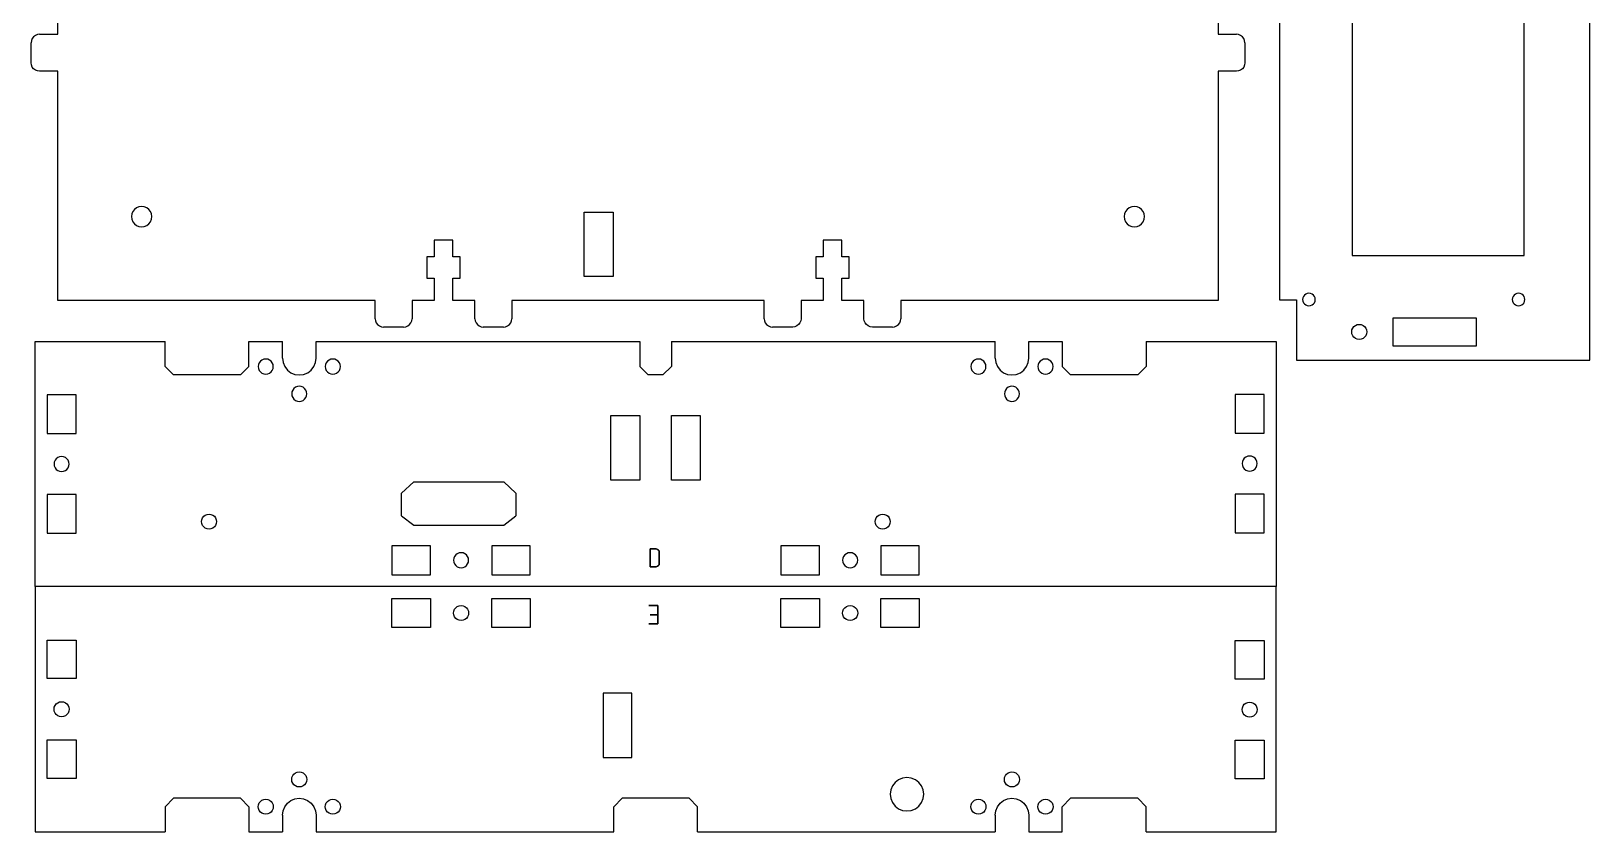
# Model space of a CAD drawing. Extents: x -328 to 346, y -469 to -6.
# Drawn here: x -328.1 to 43.7, y -469.4 to -278.4 of the extents above; entities that cross this region are included whole.
import ezdxf

# ---------------------------------------------------------------- set-up
doc = ezdxf.new("R2010")
doc.units = 0
doc.layers.get('0').update_dxf_attribs({"linetype": 'CONTINUOUS'})

msp = doc.modelspace()

# ---------------------------------------------------------------- linework, layer by layer
at = {"color": 5}
for points in [[(-30.296183, -182.889284), (-30.296183, -342.445734)], [(-26.243348, -356.889274), (43.703833, -356.889274), (43.703833, -182.889284)], [(-30.299304, -342.446947), (-26.246497, -342.446947)], [(-26.246737, -342.443843), (-26.246737, -356.887807)], [(-327.13851, -352.382383), (-296.138544, -352.382383)], [(-327.13851, -410.882365), (-327.13851, -352.382383)], [(-296.138544, -358.382371), (-296.138544, -352.382383)], [(-276.138555, -352.382383), (-268.138535, -352.382383)], [(-276.138555, -358.382371), (-276.138555, -352.382383)], [(-268.138535, -356.382375), (-268.138535, -352.382383)], [(-260.138551, -352.382383), (-182.888571, -352.382383)], [(-260.138551, -356.382375), (-260.138551, -352.382383)], [(-182.888628, -352.382383), (-182.888628, -358.382371)], [(-175.388628, -352.382383), (-175.388628, -358.382371)], [(-175.388628, -352.382383), (-98.138632, -352.382383)], [(-98.138575, -356.382375), (-98.138575, -352.382383)], [(-90.138591, -356.382375), (-90.138591, -352.382383)], [(-90.138591, -352.382383), (-82.138576, -352.382383)], [(-82.138576, -352.382383), (-82.138576, -358.382371)], [(-62.138588, -352.382383), (-62.138588, -358.382371)], [(-62.138588, -352.382383), (-31.138594, -352.382383)], [(-31.138594, -352.382383), (-31.138594, -410.882365)], [(-268.138535, -356.382375), (-268.00225, -357.417651)], [(-260.274836, -357.417651), (-260.138551, -356.382375)], [(-98.138575, -356.382375), (-98.00229, -357.417651)], [(-90.274877, -357.417651), (-90.138591, -356.382375)], [(-296.138544, -358.382371), (-294.138548, -360.382367)], [(-278.138551, -360.382367), (-294.138548, -360.382367)], [(-276.138555, -358.382371), (-278.138551, -360.382367)], [(-268.00225, -357.417651), (-267.602651, -358.382371)], [(-267.602651, -358.382371), (-266.966974, -359.210806)], [(-266.966974, -359.210806), (-266.138539, -359.846484)], [(-266.138539, -359.846484), (-265.173818, -360.246082)], [(-265.173818, -360.246082), (-264.138543, -360.382367)], [(-264.138543, -360.382367), (-263.103267, -360.246082)], [(-263.103267, -360.246082), (-262.138547, -359.846484)], [(-262.138547, -359.846484), (-261.310112, -359.210806)], [(-261.310112, -359.210806), (-260.674434, -358.382371)], [(-260.674434, -358.382371), (-260.274836, -357.417651)], [(-182.888628, -358.382371), (-180.888632, -360.382367)], [(-175.388628, -358.382371), (-177.388624, -360.382367), (-180.888632, -360.382367)], [(-98.00229, -357.417651), (-97.602692, -358.382371)], [(-97.602692, -358.382371), (-96.967015, -359.210806)], [(-96.967015, -359.210806), (-96.138579, -359.846484)], [(-96.138579, -359.846484), (-95.173859, -360.246082)], [(-95.173859, -360.246082), (-94.138583, -360.382367)], [(-94.138583, -360.382367), (-93.103308, -360.246082)], [(-93.103308, -360.246082), (-92.138587, -359.846484)], [(-92.138587, -359.846484), (-91.310152, -359.210806)], [(-91.310152, -359.210806), (-90.674475, -358.382371)], [(-90.674475, -358.382371), (-90.274877, -357.417651)], [(-82.138576, -358.382371), (-80.13858, -360.382367)], [(-64.138584, -360.382367), (-80.13858, -360.382367)], [(-62.138588, -358.382371), (-64.138584, -360.382367)], [(-327.140401, -410.88245), (-327.140401, -469.382431)], [(-31.140417, -469.382431), (-31.140417, -410.88245)], [(-296.140406, -463.382415), (-294.14041, -461.382419)], [(-296.140406, -463.382415), (-296.140406, -469.382431)], [(-278.140414, -461.382419), (-294.14041, -461.382419)], [(-276.140418, -463.382415), (-278.140414, -461.382419)], [(-276.140418, -463.382415), (-276.140418, -469.382431)], [(-268.140347, -465.382411), (-268.004061, -464.347135)], [(-268.004061, -464.347135), (-267.604463, -463.382415)], [(-267.604463, -463.382415), (-266.968786, -462.55398)], [(-266.968786, -462.55398), (-266.140351, -461.918331), (-265.17563, -461.518704)], [(-265.17563, -461.518704), (-264.140355, -461.382419)], [(-264.140355, -461.382419), (-263.105079, -461.518704)], [(-263.105079, -461.518704), (-262.140359, -461.918331)], [(-262.140359, -461.918331), (-261.311923, -462.55398)], [(-261.311923, -462.55398), (-260.676246, -463.382415)], [(-260.676246, -463.382415), (-260.276648, -464.347135)], [(-260.276648, -464.347135), (-260.140363, -465.382411)], [(-189.140386, -463.382415), (-187.14039, -461.382419)], [(-189.140386, -469.382431), (-189.140386, -463.382415)], [(-171.140394, -461.382419), (-187.14039, -461.382419)], [(-169.140398, -463.382415), (-171.140394, -461.382419)], [(-169.140398, -469.382431), (-169.140398, -463.382415)], [(-98.14039, -465.382411), (-98.004105, -464.347135)], [(-98.004105, -464.347135), (-97.604507, -463.382415)], [(-97.604507, -463.382415), (-96.968829, -462.55398)], [(-96.968829, -462.55398), (-96.140394, -461.918331)], [(-96.140394, -461.918331), (-95.175674, -461.518704)], [(-95.175674, -461.518704), (-94.140401, -461.382419)], [(-94.140401, -461.382419), (-93.105125, -461.518704)], [(-93.105125, -461.518704), (-92.140405, -461.918331)], [(-92.140405, -461.918331), (-91.31197, -462.55398)], [(-91.31197, -462.55398), (-90.676293, -463.382415)], [(-90.676293, -463.382415), (-90.276694, -464.347135)], [(-90.276694, -464.347135), (-90.140409, -465.382411)], [(-82.140397, -463.382415), (-80.140401, -461.382419)], [(-82.140397, -469.382431), (-82.140397, -463.382415)], [(-64.140405, -461.382419), (-80.140401, -461.382419)], [(-62.140409, -463.382415), (-64.140405, -461.382419)], [(-62.140409, -469.382431), (-62.140409, -463.382415)], [(-268.140347, -465.382411), (-268.140347, -469.382431)], [(-260.140363, -465.382411), (-260.140363, -469.382431)], [(-98.14039, -465.382411), (-98.14039, -469.382431)], [(-90.140409, -465.382411), (-90.140409, -469.382431)], [(-327.140401, -469.382431), (-296.140406, -469.382431)], [(-276.140418, -469.382431), (-268.140347, -469.382431)], [(-260.140363, -469.382431), (-189.140386, -469.382431)], [(-169.140398, -469.382431), (-98.14039, -469.382431)], [(-90.140409, -469.382431), (-82.140397, -469.382431)], [(-62.140409, -469.382431), (-31.140417, -469.382431)]]:
    msp.add_lwpolyline(points, dxfattribs=at)
at = {"color": 7}
for points in [[(-12.996182, -232.389284), (-12.996182, -331.889296)], [(28.003833, -331.889296), (28.003833, -232.389284), (-12.996182, -232.389284)], [(-304.110644, -321.979176), (-304.194154, -322.613301)], [(-304.194154, -322.613301), (-304.110644, -323.247398)], [(-303.865901, -321.388287), (-304.110644, -321.979176)], [(-304.110644, -323.247398), (-303.865901, -323.838286)], [(-303.476547, -320.88088), (-303.865901, -321.388287)], [(-302.96914, -320.491526), (-303.476547, -320.88088)], [(-302.378251, -320.246783), (-302.96914, -320.491526)], [(-301.744126, -320.163302), (-302.378251, -320.246783)], [(-301.110029, -320.246783), (-301.744126, -320.163302)], [(-301.744126, -325.0633), (-301.110029, -324.979819), (-300.51914, -324.735048), (-300.011733, -324.345694), (-299.622379, -323.838286), (-299.377608, -323.247398), (-299.294127, -322.613301)], [(-300.51914, -320.491526), (-301.110029, -320.246783)], [(-300.011733, -320.88088), (-300.51914, -320.491526)], [(-299.622379, -321.388287), (-300.011733, -320.88088)], [(-299.377608, -321.979176), (-299.622379, -321.388287)], [(-299.294127, -322.613301), (-299.377608, -321.979176)], [(-196.194178, -321.513312), (-189.294177, -321.513312)], [(-196.194178, -336.913303), (-196.194178, -321.513312)], [(-189.294177, -321.513312), (-189.294177, -336.913303)], [(-67.310751, -321.979176), (-67.394232, -322.613301)], [(-67.394232, -322.613301), (-67.310751, -323.247398)], [(-67.065979, -321.388287), (-67.310751, -321.979176)], [(-67.310751, -323.247398), (-67.065979, -323.838286)], [(-66.676626, -320.88088), (-67.065979, -321.388287)], [(-66.169218, -320.491526), (-66.676626, -320.88088)], [(-65.57833, -320.246783), (-66.169218, -320.491526)], [(-64.944233, -320.163302), (-65.57833, -320.246783)], [(-64.310108, -320.246783), (-64.944233, -320.163302)], [(-63.719219, -320.491526), (-64.310108, -320.246783)], [(-62.494233, -322.613301), (-62.577715, -321.979176), (-62.822458, -321.388287), (-63.211812, -320.88088), (-63.719219, -320.491526)], [(-62.822458, -323.838286), (-62.577715, -323.247398)], [(-62.577715, -323.247398), (-62.494233, -322.613301)], [(-303.865901, -323.838286), (-303.476547, -324.345694)], [(-303.476547, -324.345694), (-302.96914, -324.735048)], [(-302.96914, -324.735048), (-302.378251, -324.979819)], [(-302.378251, -324.979819), (-301.744126, -325.0633)], [(-67.065979, -323.838286), (-66.676626, -324.345694)], [(-66.676626, -324.345694), (-66.169218, -324.735048)], [(-66.169218, -324.735048), (-65.57833, -324.979819)], [(-65.57833, -324.979819), (-64.944233, -325.0633)], [(-64.944233, -325.0633), (-64.310108, -324.979819)], [(-64.310108, -324.979819), (-63.719219, -324.735048)], [(-63.719219, -324.735048), (-63.211812, -324.345694)], [(-63.211812, -324.345694), (-62.822458, -323.838286)], [(-12.996182, -331.889296), (28.003833, -331.889296)], [(-189.294177, -336.913303), (-196.194178, -336.913303)], [(-24.35684, -341.328614), (-24.595219, -341.639284), (-24.745071, -342.001064), (-24.796181, -342.389289)], [(-24.046182, -341.090249), (-24.35684, -341.328614)], [(-23.684409, -340.940389), (-24.046182, -341.090249)], [(-23.296182, -340.889278), (-23.684409, -340.940389)], [(-22.907954, -340.940389), (-23.296182, -340.889278)], [(-22.546182, -341.090249), (-22.907954, -340.940389)], [(-22.235523, -341.328614), (-22.546182, -341.090249)], [(-21.997144, -341.639284), (-22.235523, -341.328614)], [(-21.847292, -342.001064), (-21.997144, -341.639284)], [(-21.796182, -342.389289), (-21.847292, -342.001064)], [(25.254943, -342.001064), (25.203833, -342.389289)], [(25.404795, -341.639284), (25.254943, -342.001064)], [(25.643174, -341.328614), (25.404795, -341.639284)], [(25.953833, -341.090249), (25.643174, -341.328614)], [(27.092061, -340.940389), (26.703833, -340.889278), (26.315605, -340.940389), (25.953833, -341.090249)], [(27.453833, -341.090249), (27.092061, -340.940389)], [(28.002871, -341.639284), (27.764492, -341.328614), (27.453833, -341.090249)], [(28.152722, -342.001064), (28.002871, -341.639284)], [(28.203833, -342.389289), (28.152722, -342.001064)], [(-24.796181, -342.389289), (-24.745071, -342.777514)], [(-24.745071, -342.777514), (-24.595219, -343.139295)], [(-24.595219, -343.139295), (-24.35684, -343.449937)], [(-24.35684, -343.449937), (-24.046182, -343.68833)], [(-24.046182, -343.68833), (-23.684409, -343.838162), (-23.296182, -343.889272), (-22.907954, -343.838162)], [(-22.907954, -343.838162), (-22.546182, -343.68833)], [(-22.546182, -343.68833), (-22.235523, -343.449937)], [(-22.235523, -343.449937), (-21.997144, -343.139295)], [(-21.997144, -343.139295), (-21.847292, -342.777514)], [(-21.847292, -342.777514), (-21.796182, -342.389289)], [(25.203833, -342.389289), (25.254943, -342.777514)], [(25.254943, -342.777514), (25.404795, -343.139295)], [(25.404795, -343.139295), (25.643174, -343.449937)], [(25.643174, -343.449937), (25.953833, -343.68833), (26.315605, -343.838162), (26.703833, -343.889272)], [(26.703833, -343.889272), (27.092061, -343.838162), (27.453833, -343.68833), (27.764492, -343.449937), (28.002871, -343.139295), (28.152722, -342.777514), (28.203833, -342.389289)], [(-13.034849, -349.645223), (-12.855029, -349.21108)], [(-12.855029, -349.21108), (-12.568974, -348.838293)], [(-12.568974, -348.838293), (-12.196181, -348.552232)], [(-12.196181, -348.552232), (-11.762055, -348.372429)], [(-11.762055, -348.372429), (-11.296183, -348.311074)], [(-11.296183, -348.311074), (-10.83031, -348.372429)], [(-10.83031, -348.372429), (-10.396182, -348.552232)], [(-10.396182, -348.552232), (-10.023389, -348.838293)], [(-10.023389, -348.838293), (-9.737337, -349.21108)], [(-9.737337, -349.21108), (-9.557516, -349.645223)], [(-3.296181, -353.411083), (16.703812, -353.411083), (16.703812, -346.811091), (-3.296181, -346.811091), (-3.296181, -353.411083)], [(-13.096182, -350.111087), (-13.034849, -349.645223)], [(-13.034849, -350.576951), (-13.096182, -350.111087)], [(-12.855029, -351.011094), (-13.034849, -350.576951)], [(-12.568974, -351.383881), (-12.855029, -351.011094)], [(-12.196181, -351.669941), (-12.568974, -351.383881)], [(-11.762055, -351.849745), (-12.196181, -351.669941)], [(-11.296183, -351.911072), (-11.762055, -351.849745)], [(-10.83031, -351.849745), (-11.296183, -351.911072)], [(-10.396182, -351.669941), (-10.83031, -351.849745)], [(-10.023389, -351.383881), (-10.396182, -351.669941)], [(-9.737337, -351.011094), (-10.023389, -351.383881)], [(-9.557516, -350.576951), (-9.737337, -351.011094)], [(-9.557516, -349.645223), (-9.496183, -350.111087)], [(-9.496183, -350.111087), (-9.557516, -350.576951)], [(-273.038533, -356.823517), (-273.411321, -357.109577)], [(-272.604419, -356.643713), (-273.038533, -356.823517)], [(-272.138555, -356.582358), (-272.604419, -356.643713)], [(-271.672662, -356.643713), (-272.138555, -356.582358)], [(-271.238548, -356.823517), (-271.672662, -356.643713)], [(-270.865761, -357.109577), (-271.238548, -356.823517)], [(-257.039666, -356.823517), (-257.412453, -357.109577)], [(-256.605552, -356.643713), (-257.039666, -356.823517)], [(-256.139659, -356.582358), (-256.605552, -356.643713)], [(-255.673795, -356.643713), (-256.139659, -356.582358)], [(-255.239653, -356.823517), (-255.673795, -356.643713)], [(-254.866865, -357.109577), (-255.239653, -356.823517)], [(-103.038563, -356.823517), (-103.41135, -357.109577)], [(-102.604449, -356.643713), (-103.038563, -356.823517)], [(-102.138624, -356.582358), (-102.604505, -356.643713)], [(-101.672703, -356.643713), (-102.138567, -356.582358)], [(-101.238645, -356.823517), (-101.67276, -356.643713)], [(-100.865858, -357.109577), (-101.238645, -356.823517)], [(-87.039707, -356.823517), (-87.412494, -357.109577)], [(-86.605564, -356.643713), (-87.039707, -356.823517)], [(-86.1397, -356.582358), (-86.605564, -356.643713)], [(-85.673836, -356.643713), (-86.1397, -356.582358)], [(-85.239693, -356.823517), (-85.673836, -356.643713)], [(-84.866906, -357.109577), (-85.239693, -356.823517)], [(-273.877213, -357.916507), (-273.93854, -358.382371)], [(-273.93854, -358.382371), (-273.877213, -358.848235)], [(-273.697381, -357.482364), (-273.877213, -357.916507)], [(-273.877213, -358.848235), (-273.697381, -359.282378)], [(-273.411321, -357.109577), (-273.697381, -357.482364)], [(-273.697381, -359.282378), (-273.411321, -359.655165)], [(-273.411321, -359.655165), (-273.038533, -359.941226)], [(-273.038533, -359.941226), (-272.604419, -360.121029)], [(-272.604419, -360.121029), (-272.138555, -360.182356)], [(-272.138555, -360.182356), (-271.672662, -360.121029)], [(-271.672662, -360.121029), (-271.238548, -359.941226)], [(-271.238548, -359.941226), (-270.865761, -359.655165)], [(-270.5797, -357.482364), (-270.865761, -357.109577)], [(-270.865761, -359.655165), (-270.5797, -359.282378)], [(-270.399868, -357.916507), (-270.5797, -357.482364)], [(-270.5797, -359.282378), (-270.399868, -358.848235)], [(-270.338542, -358.382371), (-270.399868, -357.916507)], [(-270.399868, -358.848235), (-270.338542, -358.382371)], [(-257.878318, -357.916507), (-257.939673, -358.382371)], [(-257.939673, -358.382371), (-257.878318, -358.848235), (-257.698514, -359.282378)], [(-257.698514, -357.482364), (-257.878318, -357.916507)], [(-257.412453, -357.109577), (-257.698514, -357.482364)], [(-257.698514, -359.282378), (-257.412453, -359.655165)], [(-257.412453, -359.655165), (-257.039666, -359.941226)], [(-257.039666, -359.941226), (-256.605552, -360.121029)], [(-256.605552, -360.121029), (-256.139659, -360.182356)], [(-256.139659, -360.182356), (-255.673795, -360.121029)], [(-255.673795, -360.121029), (-255.239653, -359.941226), (-254.866865, -359.655165)], [(-254.580805, -357.482364), (-254.866865, -357.109577)], [(-254.866865, -359.655165), (-254.580805, -359.282378)], [(-254.401001, -357.916507), (-254.580805, -357.482364)], [(-254.580805, -359.282378), (-254.401001, -358.848235)], [(-254.339674, -358.382371), (-254.401001, -357.916507)], [(-254.401001, -358.848235), (-254.339674, -358.382371)], [(-103.877243, -357.916507), (-103.93857, -358.382371), (-103.877243, -358.848235)], [(-103.697411, -357.482364), (-103.877243, -357.916507)], [(-103.877243, -358.848235), (-103.697411, -359.282378)], [(-103.41135, -357.109577), (-103.697411, -357.482364)], [(-103.697411, -359.282378), (-103.41135, -359.655165)], [(-103.41135, -359.655165), (-103.038563, -359.941226)], [(-103.038563, -359.941226), (-102.604449, -360.121029)], [(-102.604505, -360.121029), (-102.138624, -360.182356)], [(-102.138624, -360.182356), (-101.67276, -360.121029)], [(-101.672703, -360.121029), (-101.238589, -359.941226)], [(-101.238589, -359.941226), (-100.865802, -359.655165)], [(-100.579741, -357.482364), (-100.865802, -357.109577)], [(-100.865802, -359.655165), (-100.579741, -359.282378)], [(-100.399966, -357.916507), (-100.579798, -357.482364)], [(-100.579798, -359.282378), (-100.399966, -358.848235)], [(-100.338582, -358.382371), (-100.399909, -357.916507)], [(-100.399909, -358.848235), (-100.338582, -358.382371)], [(-87.878358, -357.916507), (-87.939713, -358.382371)], [(-87.939713, -358.382371), (-87.878358, -358.848235)], [(-87.698555, -357.482364), (-87.878358, -357.916507)], [(-87.878358, -358.848235), (-87.698555, -359.282378)], [(-87.412494, -357.109577), (-87.698555, -357.482364)], [(-87.698555, -359.282378), (-87.412494, -359.655165)], [(-87.412494, -359.655165), (-87.039707, -359.941226)], [(-87.039707, -359.941226), (-86.605564, -360.121029)], [(-86.605564, -360.121029), (-86.1397, -360.182356)], [(-86.1397, -360.182356), (-85.673836, -360.121029)], [(-85.673836, -360.121029), (-85.239693, -359.941226)], [(-85.239693, -359.941226), (-84.866906, -359.655165)], [(-84.580846, -357.482364), (-84.866906, -357.109577)], [(-84.866906, -359.655165), (-84.580846, -359.282378)], [(-84.401042, -357.916507), (-84.580846, -357.482364)], [(-84.580846, -359.282378), (-84.401042, -358.848235)], [(-84.339715, -358.382371), (-84.401042, -357.916507)], [(-84.401042, -358.848235), (-84.339715, -358.382371)], [(-265.697397, -363.982366), (-265.877201, -364.41648)], [(-265.411337, -363.609578), (-265.697397, -363.982366)], [(-265.038549, -363.323518), (-265.411337, -363.609578)], [(-264.604407, -363.143714), (-265.038549, -363.323518)], [(-264.138543, -363.082359), (-264.604407, -363.143714)], [(-263.672678, -363.143714), (-264.138543, -363.082359)], [(-263.238536, -363.323518), (-263.672678, -363.143714)], [(-262.865749, -363.609578), (-263.238536, -363.323518)], [(-262.579688, -363.982366), (-262.865749, -363.609578)], [(-262.399884, -364.41648), (-262.579688, -363.982366)], [(-95.697438, -363.982366), (-95.877242, -364.41648)], [(-95.411377, -363.609578), (-95.697438, -363.982366)], [(-95.03859, -363.323518), (-95.411377, -363.609578)], [(-94.604448, -363.143714), (-95.03859, -363.323518)], [(-94.138583, -363.082359), (-94.604448, -363.143714)], [(-93.672719, -363.143714), (-94.138583, -363.082359)], [(-93.238577, -363.323518), (-93.672719, -363.143714)], [(-92.865789, -363.609578), (-93.238577, -363.323518)], [(-92.579729, -363.982366), (-92.865789, -363.609578)], [(-92.399925, -364.41648), (-92.579729, -363.982366)], [(-324.288517, -365.132365), (-324.288517, -374.332358)], [(-317.388494, -365.132365), (-324.288517, -365.132365)], [(-324.288517, -374.332358), (-317.388494, -374.332358), (-317.388494, -365.132365)], [(-265.877201, -364.41648), (-265.938556, -364.882372)], [(-265.938556, -364.882372), (-265.877201, -365.348236)], [(-265.877201, -365.348236), (-265.697397, -365.782379)], [(-265.697397, -365.782379), (-265.411337, -366.155166)], [(-265.411337, -366.155166), (-265.038549, -366.441198)], [(-265.038549, -366.441198), (-264.604407, -366.62103)], [(-264.604407, -366.62103), (-264.138543, -366.682357)], [(-264.138543, -366.682357), (-263.672678, -366.62103)], [(-263.672678, -366.62103), (-263.238536, -366.441198)], [(-263.238536, -366.441198), (-262.865749, -366.155166)], [(-262.865749, -366.155166), (-262.579688, -365.782379)], [(-262.579688, -365.782379), (-262.399884, -365.348236)], [(-262.338558, -364.882372), (-262.399884, -364.41648)], [(-262.399884, -365.348236), (-262.338558, -364.882372)], [(-95.877242, -364.41648), (-95.938569, -364.882372)], [(-95.938569, -364.882372), (-95.877242, -365.348236)], [(-95.877242, -365.348236), (-95.697438, -365.782379)], [(-95.697438, -365.782379), (-95.411377, -366.155166)], [(-95.411377, -366.155166), (-95.03859, -366.441198)], [(-95.03859, -366.441198), (-94.604448, -366.62103)], [(-94.604448, -366.62103), (-94.138583, -366.682357)], [(-94.138583, -366.682357), (-93.672719, -366.62103)], [(-93.672719, -366.62103), (-93.238577, -366.441198)], [(-93.238577, -366.441198), (-92.865789, -366.155166)], [(-92.865789, -366.155166), (-92.579729, -365.782379)], [(-92.579729, -365.782379), (-92.399925, -365.348236)], [(-92.399925, -365.348236), (-92.33857, -364.882372), (-92.399925, -364.41648)], [(-33.988587, -365.032373), (-40.88861, -365.032373), (-40.88861, -374.232366)], [(-33.988587, -374.232366), (-33.988587, -365.032373)], [(-189.788566, -370.082373), (-182.888571, -370.082373), (-182.888571, -385.482365)], [(-189.788566, -385.482365), (-189.788566, -370.082373)], [(-168.488577, -370.082373), (-168.488577, -385.482365), (-175.388572, -385.482365), (-175.388572, -370.082373), (-168.488577, -370.082373)], [(-40.88861, -374.232366), (-33.988587, -374.232366)], [(-322.640283, -381.632374), (-322.578899, -382.09869)], [(-322.578843, -381.16603), (-322.640226, -381.632374)], [(-322.398842, -380.731492), (-322.578843, -381.16603)], [(-322.578843, -382.09869), (-322.398842, -382.533227)], [(-322.112527, -380.358338), (-322.398842, -380.731492)], [(-322.398842, -382.533227), (-322.112527, -382.906382)], [(-321.739373, -380.072024), (-322.112527, -380.358338)], [(-322.112527, -382.906382), (-321.739373, -383.192696), (-321.304835, -383.372697)], [(-321.304892, -379.892022), (-321.739429, -380.072024)], [(-320.838491, -379.830639), (-321.304835, -379.892022)], [(-320.372232, -379.892022), (-320.838548, -379.830639)], [(-319.937638, -380.072024), (-320.372176, -379.892022)], [(-319.564484, -380.358338), (-319.937638, -380.072024)], [(-319.937638, -383.192696), (-319.564484, -382.906382)], [(-319.278169, -380.731492), (-319.564484, -380.358338)], [(-319.564484, -382.906382), (-319.278169, -382.533227)], [(-319.098224, -381.16603), (-319.278226, -380.731492)], [(-319.278169, -382.533227), (-319.098168, -382.09869)], [(-319.036785, -381.632374), (-319.098168, -381.16603)], [(-319.098168, -382.09869), (-319.036785, -381.632374)], [(-39.178936, -381.066039), (-39.240319, -381.532354)], [(-39.240319, -381.532354), (-39.178936, -381.99867)], [(-38.998934, -380.631501), (-39.178936, -381.066039)], [(-39.178936, -381.99867), (-38.998934, -382.433236)], [(-38.71262, -380.258347), (-38.998934, -380.631501)], [(-38.998934, -382.433236), (-38.71262, -382.806362)], [(-38.339466, -379.972032), (-38.71262, -380.258347)], [(-38.71262, -382.806362), (-38.339466, -383.092705)], [(-37.904928, -379.792031), (-38.339466, -379.972032)], [(-37.438612, -379.730648), (-37.904928, -379.792031)], [(-36.972268, -379.792031), (-37.438612, -379.730648)], [(-36.537731, -379.972032), (-36.972268, -379.792031)], [(-36.164576, -380.258347), (-36.537731, -379.972032)], [(-36.537731, -383.092705), (-36.164576, -382.806362)], [(-35.878262, -380.631501), (-36.164576, -380.258347)], [(-36.164576, -382.806362), (-35.878262, -382.433236)], [(-35.698261, -381.066039), (-35.878262, -380.631501)], [(-35.878262, -382.433236), (-35.698261, -381.99867)], [(-35.636877, -381.532354), (-35.698261, -381.066039)], [(-35.698261, -381.99867), (-35.636877, -381.532354)], [(-321.304835, -383.372697), (-320.838491, -383.434081)], [(-320.838548, -383.434081), (-320.372232, -383.372697)], [(-320.372176, -383.372697), (-319.937638, -383.192696)], [(-236.81359, -385.854277), (-239.776612, -388.554297)], [(-236.81359, -385.854277), (-215.359367, -385.854277)], [(-212.486288, -388.554297), (-215.359367, -385.854277)], [(-182.888571, -385.482365), (-189.788566, -385.482365)], [(-38.339466, -383.092705), (-37.904928, -383.272706)], [(-37.904928, -383.272706), (-37.438612, -383.334089)], [(-37.438612, -383.334089), (-36.972268, -383.272706)], [(-36.972268, -383.272706), (-36.537731, -383.092705)], [(-317.388494, -388.932362), (-324.288517, -388.932362)], [(-324.288517, -388.932362), (-324.288517, -398.132355)], [(-317.388494, -398.132355), (-317.388494, -388.932362)], [(-239.776612, -393.954366), (-239.776612, -388.554297)], [(-212.486288, -388.554297), (-212.486288, -393.954366)], [(-40.88861, -388.832371), (-40.88861, -398.032364)], [(-33.988587, -388.832371), (-40.88861, -388.832371)], [(-33.988587, -398.032364), (-33.988587, -388.832371)], [(-285.674506, -393.58234), (-285.208641, -393.643695), (-284.774527, -393.823499), (-284.401712, -394.10956), (-284.115679, -394.482347), (-283.935847, -394.916489), (-283.87452, -395.382354), (-283.935847, -395.848218), (-284.115679, -396.28236), (-284.401712, -396.655148), (-284.774527, -396.941208), (-285.208641, -397.121012), (-285.674506, -397.182339), (-286.140398, -397.121012), (-286.574512, -396.941208), (-286.9473, -396.655148), (-287.23336, -396.28236), (-287.413192, -395.848218), (-287.474519, -395.382354), (-287.413192, -394.916489), (-287.23336, -394.482347), (-286.9473, -394.10956), (-286.574512, -393.823499), (-286.140398, -393.643695), (-285.674506, -393.58234)], [(-239.776612, -393.954366), (-236.81359, -396.194363)], [(-215.359367, -396.194363), (-212.486288, -393.954366)], [(-124.974483, -393.58234), (-124.50859, -393.643695), (-124.074476, -393.823499), (-123.701689, -394.10956), (-123.415628, -394.482347), (-123.235796, -394.916489), (-123.174469, -395.382354), (-123.235796, -395.848218), (-123.415628, -396.28236), (-123.701689, -396.655148), (-124.074476, -396.941208), (-124.50859, -397.121012), (-124.974483, -397.182339), (-125.440347, -397.121012), (-125.874489, -396.941208), (-126.247277, -396.655148), (-126.533309, -396.28236), (-126.713141, -395.848218), (-126.774468, -395.382354), (-126.713141, -394.916489), (-126.533309, -394.482347), (-126.247277, -394.10956), (-125.874489, -393.823499), (-125.440347, -393.643695), (-124.974483, -393.58234)], [(-236.81359, -396.194363), (-215.359367, -396.194363)], [(-324.288517, -398.132355), (-317.388494, -398.132355)], [(-242.038595, -401.132349), (-242.038595, -408.032344)], [(-232.838546, -401.132349), (-242.038539, -401.132349)], [(-232.838546, -408.032344), (-232.838546, -401.132349)], [(-218.238541, -401.132349), (-218.238541, -408.032344)], [(-209.038548, -401.132349), (-218.238541, -401.132349)], [(-209.038548, -408.032344), (-209.038548, -401.132349)], [(-140.038574, -401.132349), (-149.238595, -401.132349), (-149.238651, -408.032344)], [(-140.038574, -408.032344), (-140.038574, -401.132349)], [(-116.238604, -401.132349), (-125.438597, -401.132349)], [(-125.438597, -401.132349), (-125.438597, -408.032344), (-116.238604, -408.032344)], [(-116.238604, -408.032344), (-116.238604, -401.132349)], [(-40.88861, -398.032364), (-33.988587, -398.032364)], [(-227.278881, -404.116031), (-227.340293, -404.582346)], [(-227.340293, -404.582346), (-227.278881, -405.048662)], [(-227.09888, -403.681493), (-227.278881, -404.116031)], [(-227.278881, -405.048662), (-227.09888, -405.483228)], [(-226.812565, -403.308339), (-227.09888, -403.681493)], [(-226.439411, -403.022024), (-226.812565, -403.308339)], [(-226.004874, -402.842023), (-226.439411, -403.022024)], [(-225.538558, -402.78064), (-226.004874, -402.842023)], [(-225.072242, -402.842023), (-225.538558, -402.78064)], [(-224.637704, -403.022024), (-225.072242, -402.842023)], [(-224.26455, -403.308339), (-224.637704, -403.022024)], [(-223.978208, -403.681493), (-224.26455, -403.308339)], [(-223.736823, -404.582346), (-223.798234, -404.116031), (-223.978208, -403.681493)], [(-223.978208, -405.483228), (-223.798234, -405.048662)], [(-223.798234, -405.048662), (-223.736823, -404.582346)], [(-134.478937, -404.116031), (-134.54032, -404.582346)], [(-134.54032, -404.582346), (-134.478937, -405.048662)], [(-134.298936, -403.681493), (-134.478937, -404.116031)], [(-134.478937, -405.048662), (-134.298936, -405.483228)], [(-134.012593, -403.308339), (-134.298936, -403.681493)], [(-133.639467, -403.022024), (-134.012593, -403.308339)], [(-133.204901, -402.842023), (-133.639467, -403.022024)], [(-132.738585, -402.78064), (-133.204901, -402.842023)], [(-132.27227, -402.842023), (-132.738585, -402.78064)], [(-131.837732, -403.022024), (-132.27227, -402.842023)], [(-131.464578, -403.308339), (-131.837732, -403.022024)], [(-131.178263, -403.681493), (-131.464578, -403.308339)], [(-130.998262, -404.116031), (-131.178263, -403.681493)], [(-131.178263, -405.483228), (-130.998262, -405.048662)], [(-130.936879, -404.582346), (-130.998262, -404.116031)], [(-130.998262, -405.048662), (-130.936879, -404.582346)], [(-242.038539, -408.032344), (-232.838546, -408.032344)], [(-227.09888, -405.483228), (-226.812565, -405.856354)], [(-226.812565, -405.856354), (-226.439411, -406.142697)], [(-226.439411, -406.142697), (-226.004874, -406.322698)], [(-226.004874, -406.322698), (-225.538558, -406.384081)], [(-225.538558, -406.384081), (-225.072242, -406.322698)], [(-225.072242, -406.322698), (-224.637704, -406.142697)], [(-224.637704, -406.142697), (-224.26455, -405.856354)], [(-224.26455, -405.856354), (-223.978208, -405.483228)], [(-218.238541, -408.032344), (-209.038548, -408.032344)], [(-149.238595, -408.032344), (-140.038574, -408.032344)], [(-134.298936, -405.483228), (-134.012593, -405.856354)], [(-134.012593, -405.856354), (-133.639467, -406.142697)], [(-133.639467, -406.142697), (-133.204901, -406.322698)], [(-133.204901, -406.322698), (-132.738585, -406.384081)], [(-132.738585, -406.384081), (-132.27227, -406.322698)], [(-132.27227, -406.322698), (-131.837732, -406.142697)], [(-131.837732, -406.142697), (-131.464578, -405.856354)], [(-131.464578, -405.856354), (-131.178263, -405.483228)], [(-31.138594, -410.882365), (-327.13851, -410.882365)], [(-242.040342, -420.632437), (-242.040342, -413.732442)], [(-242.040342, -413.732442), (-232.840349, -413.732442)], [(-232.840349, -413.732442), (-232.840349, -420.632437)], [(-227.280684, -416.716124), (-227.100711, -416.281586)], [(-227.100711, -416.281586), (-226.814369, -415.908432)], [(-226.814369, -415.908432), (-226.441214, -415.62209)], [(-226.441214, -415.62209), (-226.006677, -415.442088)], [(-226.006677, -415.442088), (-225.540361, -415.380705)], [(-225.540361, -415.380705), (-225.074045, -415.442088)], [(-225.074045, -415.442088), (-224.639508, -415.62209)], [(-224.639508, -415.62209), (-224.266354, -415.908432)], [(-224.266354, -415.908432), (-223.980011, -416.281586)], [(-223.980011, -416.281586), (-223.800038, -416.716124)], [(-218.240373, -420.632437), (-218.240373, -413.732442)], [(-218.240373, -413.732442), (-209.040352, -413.732442)], [(-209.040352, -413.732442), (-209.040352, -420.632437)], [(-149.240398, -420.632437), (-149.240398, -413.732442)], [(-149.240398, -413.732442), (-140.040405, -413.732442)], [(-140.040405, -413.732442), (-140.040405, -420.632437)], [(-134.48074, -416.716124), (-134.300739, -416.281586)], [(-134.300739, -416.281586), (-134.014396, -415.908432)], [(-134.014396, -415.908432), (-133.64127, -415.62209)], [(-133.64127, -415.62209), (-133.206704, -415.442088)], [(-133.206704, -415.442088), (-132.740389, -415.380705)], [(-132.740389, -415.380705), (-132.274073, -415.442088)], [(-132.274073, -415.442088), (-131.839535, -415.62209)], [(-131.839535, -415.62209), (-131.466381, -415.908432)], [(-131.466381, -415.908432), (-131.180067, -416.281586)], [(-131.180067, -416.281586), (-131.000065, -416.716124)], [(-125.4404, -413.732442), (-116.240408, -413.732442)], [(-125.4404, -420.632437), (-125.4404, -413.732442)], [(-116.240408, -413.732442), (-116.240408, -420.632437)], [(-227.342096, -417.18244), (-227.280684, -416.716124)], [(-227.280684, -417.648756), (-227.342096, -417.18244)], [(-227.100711, -418.083293), (-227.280684, -417.648756)], [(-226.814369, -418.456447), (-227.100711, -418.083293)], [(-226.441214, -418.742762), (-226.814369, -418.456447)], [(-226.006677, -418.922763), (-226.441214, -418.742762)], [(-225.540361, -418.984146), (-226.006677, -418.922763)], [(-225.074045, -418.922763), (-225.540361, -418.984146)], [(-224.639508, -418.742762), (-225.074045, -418.922763)], [(-224.266354, -418.456447), (-224.639508, -418.742762)], [(-223.980011, -418.083293), (-224.266354, -418.456447)], [(-223.800038, -417.648756), (-223.980011, -418.083293)], [(-223.800038, -416.716124), (-223.738626, -417.18244)], [(-223.738626, -417.18244), (-223.800038, -417.648756)], [(-134.542124, -417.18244), (-134.48074, -416.716124)], [(-134.48074, -417.648756), (-134.542124, -417.18244)], [(-134.300739, -418.083293), (-134.48074, -417.648756)], [(-134.014396, -418.456447), (-134.300739, -418.083293)], [(-133.64127, -418.742762), (-134.014396, -418.456447)], [(-133.206704, -418.922763), (-133.64127, -418.742762)], [(-132.740389, -418.984146), (-133.206704, -418.922763)], [(-132.274073, -418.922763), (-132.740389, -418.984146)], [(-131.839535, -418.742762), (-132.274073, -418.922763)], [(-131.466381, -418.456447), (-131.839535, -418.742762)], [(-131.180067, -418.083293), (-131.466381, -418.456447)], [(-131.000065, -417.648756), (-131.180067, -418.083293)], [(-131.000065, -416.716124), (-130.938682, -417.18244)], [(-130.938682, -417.18244), (-131.000065, -417.648756)], [(-324.290408, -423.632431), (-317.390385, -423.632431)], [(-324.290408, -432.832424), (-324.290408, -423.632431)], [(-317.390385, -423.632431), (-317.390385, -432.832424)], [(-232.840349, -420.632437), (-242.040342, -420.632437)], [(-209.040352, -420.632437), (-218.240373, -420.632437)], [(-140.040405, -420.632437), (-149.240398, -420.632437)], [(-116.240408, -420.632437), (-125.4404, -420.632437)], [(-40.890436, -423.732422), (-33.990438, -423.732422)], [(-40.890436, -432.932444), (-40.890436, -423.732422)], [(-33.990438, -423.732422), (-33.990438, -432.932444)], [(-317.390385, -432.832424), (-324.290408, -432.832424)], [(-33.990438, -432.932444), (-40.890436, -432.932444)], [(-322.114418, -438.858405), (-321.741264, -438.57209)], [(-321.741264, -438.57209), (-321.306726, -438.392089)], [(-321.306726, -438.392089), (-320.84041, -438.330706)], [(-320.84041, -438.330706), (-320.374066, -438.392089)], [(-320.374066, -438.392089), (-319.939529, -438.57209)], [(-319.939529, -438.57209), (-319.566375, -438.858405)], [(-191.690377, -451.682413), (-184.790382, -451.682413), (-184.790382, -436.282421), (-191.690377, -436.282421), (-191.690377, -451.682413)], [(-38.714446, -438.958424), (-38.341292, -438.672082)], [(-38.341292, -438.672082), (-37.906751, -438.492108)], [(-37.906751, -438.492108), (-37.440435, -438.430697)], [(-37.440435, -438.430697), (-36.974091, -438.492108)], [(-36.974091, -438.492108), (-36.539554, -438.672082)], [(-36.539554, -438.672082), (-36.1664, -438.958424)], [(-322.642117, -440.13244), (-322.580734, -439.666096)], [(-322.580734, -440.598756), (-322.642117, -440.13244)], [(-322.580734, -439.666096), (-322.400732, -439.231559)], [(-322.400732, -441.033294), (-322.580734, -440.598756)], [(-322.400732, -439.231559), (-322.114418, -438.858405)], [(-322.114418, -441.406448), (-322.400732, -441.033294)], [(-321.741264, -441.692762), (-322.114418, -441.406448)], [(-321.306726, -441.872764), (-321.741264, -441.692762)], [(-320.84041, -441.934147), (-321.306726, -441.872764)], [(-320.374066, -441.872764), (-320.84041, -441.934147)], [(-319.939529, -441.692762), (-320.374066, -441.872764)], [(-319.566375, -441.406448), (-319.939529, -441.692762)], [(-319.566375, -438.858405), (-319.28006, -439.231559)], [(-319.28006, -441.033294), (-319.566375, -441.406448)], [(-319.28006, -439.231559), (-319.100059, -439.666096)], [(-319.100059, -440.598756), (-319.28006, -441.033294)], [(-319.100059, -439.666096), (-319.038676, -440.13244)], [(-319.038676, -440.13244), (-319.100059, -440.598756)], [(-39.242145, -440.232432), (-39.180762, -439.766116)], [(-39.180762, -440.698748), (-39.242145, -440.232432)], [(-39.180762, -439.766116), (-39.00076, -439.331578)], [(-39.00076, -441.133285), (-39.180762, -440.698748)], [(-39.00076, -439.331578), (-38.714446, -438.958424)], [(-38.714446, -441.506439), (-39.00076, -441.133285)], [(-38.341292, -441.792754), (-38.714446, -441.506439)], [(-37.906751, -441.972755), (-38.341292, -441.792754)], [(-37.440435, -442.034167), (-37.906751, -441.972755)], [(-36.974091, -441.972755), (-37.440435, -442.034167)], [(-36.539554, -441.792754), (-36.974091, -441.972755)], [(-36.1664, -441.506439), (-36.539554, -441.792754)], [(-36.1664, -438.958424), (-35.880085, -439.331578)], [(-35.880085, -441.133285), (-36.1664, -441.506439)], [(-35.880085, -439.331578), (-35.700084, -439.766116)], [(-35.700084, -440.698748), (-35.880085, -441.133285)], [(-35.700084, -439.766116), (-35.6387, -440.232432)], [(-35.6387, -440.232432), (-35.700084, -440.698748)], [(-324.290408, -447.432429), (-317.390385, -447.432429)], [(-324.290408, -456.632422), (-324.290408, -447.432429)], [(-317.390385, -447.432429), (-317.390385, -456.632422)], [(-40.890436, -447.53242), (-33.990438, -447.53242)], [(-40.890436, -456.732413), (-40.890436, -447.53242)], [(-33.990438, -447.53242), (-33.990438, -456.732413)], [(-317.390385, -456.632422), (-324.290408, -456.632422)], [(-265.940368, -456.882414), (-265.879013, -456.41655)], [(-265.879013, -457.348306), (-265.940368, -456.882414)], [(-265.879013, -456.41655), (-265.699209, -455.982436)], [(-265.699209, -455.982436), (-265.413149, -455.60962)], [(-265.413149, -455.60962), (-265.040361, -455.323588)], [(-265.040361, -455.323588), (-264.606247, -455.143756)], [(-264.606247, -455.143756), (-264.140355, -455.082429)], [(-264.140355, -455.082429), (-263.67449, -455.143756)], [(-263.67449, -455.143756), (-263.240348, -455.323588)], [(-263.240348, -455.323588), (-262.867561, -455.60962)], [(-262.867561, -455.60962), (-262.581528, -455.982436)], [(-262.581528, -455.982436), (-262.401696, -456.41655)], [(-262.401696, -456.41655), (-262.340369, -456.882414)], [(-262.340369, -456.882414), (-262.401696, -457.348306)], [(-120.215632, -456.547303), (-121.18038, -456.946902), (-122.008787, -457.582579)], [(-119.180356, -456.41099), (-120.215632, -456.547303)], [(-118.14508, -456.547303), (-119.180356, -456.41099)], [(-117.18036, -456.946902), (-118.14508, -456.547303)], [(-116.351953, -457.582579), (-117.18036, -456.946902)], [(-95.940412, -456.882414), (-95.879056, -456.41655)], [(-95.879056, -457.348306), (-95.940412, -456.882414)], [(-95.879056, -456.41655), (-95.699253, -455.982436)], [(-95.699253, -455.982436), (-95.413192, -455.60962)], [(-95.413192, -455.60962), (-95.040405, -455.323588)], [(-95.040405, -455.323588), (-94.606265, -455.143756)], [(-94.606265, -455.143756), (-94.140401, -455.082429)], [(-94.140401, -455.082429), (-93.674537, -455.143756)], [(-93.674537, -455.143756), (-93.240394, -455.323588)], [(-93.240394, -455.323588), (-92.867607, -455.60962)], [(-92.867607, -455.60962), (-92.581547, -455.982436)], [(-92.581547, -455.982436), (-92.401743, -456.41655)], [(-92.401743, -456.41655), (-92.340416, -456.882414)], [(-92.340416, -456.882414), (-92.401743, -457.348306)], [(-33.990438, -456.732413), (-40.890436, -456.732413)], [(-265.699209, -457.782421), (-265.879013, -457.348306)], [(-265.413149, -458.155208), (-265.699209, -457.782421)], [(-265.040361, -458.441268), (-265.413149, -458.155208)], [(-264.606247, -458.6211), (-265.040361, -458.441268)], [(-264.140355, -458.682427), (-264.606247, -458.6211)], [(-263.67449, -458.6211), (-264.140355, -458.682427)], [(-263.240348, -458.441268), (-263.67449, -458.6211)], [(-262.867561, -458.155208), (-263.240348, -458.441268)], [(-262.581528, -457.782421), (-262.867561, -458.155208)], [(-262.401696, -457.348306), (-262.581528, -457.782421)], [(-123.044063, -459.375734), (-123.180376, -460.41101)], [(-123.180376, -460.41101), (-123.044063, -461.446286)], [(-122.644464, -458.411014), (-123.044063, -459.375734)], [(-122.008787, -457.582579), (-122.644464, -458.411014)], [(-115.716276, -458.411014), (-116.351953, -457.582579)], [(-115.316677, -459.375734), (-115.716276, -458.411014)], [(-115.180364, -460.41101), (-115.316677, -459.375734)], [(-115.316677, -461.446286), (-115.180364, -460.41101)], [(-95.699253, -457.782421), (-95.879056, -457.348306)], [(-95.413192, -458.155208), (-95.699253, -457.782421)], [(-95.040405, -458.441268), (-95.413192, -458.155208)], [(-94.606265, -458.6211), (-95.040405, -458.441268)], [(-94.140401, -458.682427), (-94.606265, -458.6211)], [(-93.674537, -458.6211), (-94.140401, -458.682427)], [(-93.240394, -458.441268), (-93.674537, -458.6211)], [(-92.867607, -458.155208), (-93.240394, -458.441268)], [(-92.581547, -457.782421), (-92.867607, -458.155208)], [(-92.401743, -457.348306), (-92.581547, -457.782421)], [(-273.940352, -463.382415), (-273.879025, -462.916551)], [(-273.879025, -463.848308), (-273.940352, -463.382415)], [(-273.879025, -462.916551), (-273.699193, -462.482408)], [(-273.699193, -464.282422), (-273.879025, -463.848308)], [(-273.699193, -462.482408), (-273.413161, -462.109621)], [(-273.413161, -464.655209), (-273.699193, -464.282422)], [(-273.413161, -462.109621), (-273.040345, -461.823589)], [(-273.040345, -464.94127), (-273.413161, -464.655209)], [(-273.040345, -461.823589), (-272.606231, -461.643757), (-272.140367, -461.58243)], [(-272.140367, -461.58243), (-271.674474, -461.643757), (-271.24036, -461.823589)], [(-271.24036, -461.823589), (-270.867573, -462.109621)], [(-270.867573, -464.655209), (-271.24036, -464.94127)], [(-270.867573, -462.109621), (-270.581512, -462.482408)], [(-270.581512, -464.282422), (-270.867573, -464.655209)], [(-270.581512, -462.482408), (-270.40168, -462.916551)], [(-270.40168, -463.848308), (-270.581512, -464.282422)], [(-270.40168, -462.916551), (-270.340353, -463.382415), (-270.40168, -463.848308)], [(-257.941485, -463.382415), (-257.880158, -462.916551)], [(-257.880158, -463.848308), (-257.941485, -463.382415)], [(-257.880158, -462.916551), (-257.700326, -462.482408)], [(-257.700326, -464.282422), (-257.880158, -463.848308)], [(-257.700326, -462.482408), (-257.414265, -462.109621)], [(-257.414265, -464.655209), (-257.700326, -464.282422)], [(-257.414265, -462.109621), (-257.041478, -461.823589)], [(-257.041478, -464.94127), (-257.414265, -464.655209)], [(-257.041478, -461.823589), (-256.607364, -461.643757)], [(-256.607364, -461.643757), (-256.141471, -461.58243)], [(-256.141471, -461.58243), (-255.675607, -461.643757)], [(-255.675607, -461.643757), (-255.241493, -461.823589)], [(-255.241493, -461.823589), (-254.868677, -462.109621)], [(-254.868677, -464.655209), (-255.241493, -464.94127)], [(-254.868677, -462.109621), (-254.582645, -462.482408)], [(-254.582645, -464.282422), (-254.868677, -464.655209)], [(-254.582645, -462.482408), (-254.402813, -462.916551)], [(-254.402813, -463.848308), (-254.582645, -464.282422)], [(-254.402813, -462.916551), (-254.341486, -463.382415)], [(-254.341486, -463.382415), (-254.402813, -463.848308)], [(-123.044063, -461.446286), (-122.644464, -462.411006)], [(-122.644464, -462.411006), (-122.008787, -463.239441)], [(-122.008787, -463.239441), (-121.18038, -463.87509), (-120.215632, -464.274689)], [(-120.215632, -464.274689), (-119.180356, -464.411002)], [(-119.180356, -464.411002), (-118.14508, -464.274689)], [(-118.14508, -464.274689), (-117.18036, -463.87509)], [(-117.18036, -463.87509), (-116.351953, -463.239441)], [(-116.351953, -463.239441), (-115.716276, -462.411006), (-115.316677, -461.446286)], [(-103.940396, -463.382415), (-103.879069, -462.916551)], [(-103.879069, -463.848308), (-103.940396, -463.382415)], [(-103.879069, -462.916551), (-103.699237, -462.482408)], [(-103.699237, -464.282422), (-103.879069, -463.848308)], [(-103.699237, -462.482408), (-103.413176, -462.109621)], [(-103.413176, -464.655209), (-103.699237, -464.282422)], [(-103.413176, -462.109621), (-103.040389, -461.823589)], [(-103.040389, -464.94127), (-103.413176, -464.655209)], [(-103.040389, -461.823589), (-102.606275, -461.643757)], [(-102.606275, -461.643757), (-102.14041, -461.58243)], [(-102.14041, -461.58243), (-101.674518, -461.643757)], [(-101.674518, -461.643757), (-101.240404, -461.823589)], [(-101.240404, -461.823589), (-100.867616, -462.109621)], [(-100.867616, -464.655209), (-101.240404, -464.94127)], [(-100.867616, -462.109621), (-100.581556, -462.482408)], [(-100.581556, -464.282422), (-100.867616, -464.655209)], [(-100.581556, -462.482408), (-100.401724, -462.916551)], [(-100.401724, -463.848308), (-100.581556, -464.282422)], [(-100.401724, -462.916551), (-100.340397, -463.382415)], [(-100.340397, -463.382415), (-100.401724, -463.848308)], [(-87.941531, -463.382415), (-87.880176, -462.916551)], [(-87.880176, -463.848308), (-87.941531, -463.382415)], [(-87.880176, -462.916551), (-87.700372, -462.482408)], [(-87.700372, -464.282422), (-87.880176, -463.848308)], [(-87.700372, -462.482408), (-87.414312, -462.109621)], [(-87.414312, -464.655209), (-87.700372, -464.282422)], [(-87.414312, -462.109621), (-87.041524, -461.823589)], [(-87.041524, -464.94127), (-87.414312, -464.655209)], [(-87.041524, -461.823589), (-86.607382, -461.643757)], [(-86.607382, -461.643757), (-86.141518, -461.58243)], [(-86.141518, -461.58243), (-85.675653, -461.643757)], [(-85.675653, -461.643757), (-85.241511, -461.823589)], [(-85.241511, -461.823589), (-84.868724, -462.109621)], [(-84.868724, -464.655209), (-85.241511, -464.94127)], [(-84.868724, -462.109621), (-84.582663, -462.482408)], [(-84.582663, -464.282422), (-84.868724, -464.655209)], [(-84.582663, -462.482408), (-84.402859, -462.916551)], [(-84.402859, -463.848308), (-84.582663, -464.282422)], [(-84.402859, -462.916551), (-84.341533, -463.382415)], [(-84.341533, -463.382415), (-84.402859, -463.848308)], [(-272.606231, -465.121073), (-273.040345, -464.94127)], [(-272.140367, -465.182428), (-272.606231, -465.121073)], [(-271.674474, -465.121073), (-272.140367, -465.182428)], [(-271.24036, -464.94127), (-271.674474, -465.121073)], [(-256.607364, -465.121073), (-257.041478, -464.94127)], [(-256.141471, -465.182428), (-256.607364, -465.121073)], [(-255.675607, -465.121073), (-256.141471, -465.182428)], [(-255.241493, -464.94127), (-255.675607, -465.121073)], [(-102.606275, -465.121073), (-103.040389, -464.94127)], [(-102.14041, -465.182428), (-102.606275, -465.121073)], [(-101.674518, -465.121073), (-102.14041, -465.182428)], [(-101.240404, -464.94127), (-101.674518, -465.121073)], [(-86.607382, -465.121073), (-87.041524, -464.94127)], [(-86.141518, -465.182428), (-86.607382, -465.121073)], [(-85.675653, -465.121073), (-86.141518, -465.182428)], [(-85.241511, -464.94127), (-85.675653, -465.121073)]]:
    msp.add_lwpolyline(points, dxfattribs=at)
at = {"color": 4}
for points in [[(-321.744142, -279.113317), (-321.744142, -273.813325)], [(-44.944219, -273.813325), (-44.944219, -279.113317)], [(-328.025986, -280.595661), (-328.094142, -281.113313)], [(-328.025986, -286.430944), (-328.094142, -285.913292), (-328.094142, -281.113313)], [(-327.826201, -280.113315), (-328.025986, -280.595661)], [(-327.508362, -279.699098), (-327.826201, -280.113315)], [(-327.094144, -279.381259), (-327.508362, -279.699098)], [(-326.61177, -279.181446), (-327.094144, -279.381259)], [(-326.094146, -279.113317), (-326.61177, -279.181446)], [(-326.094146, -279.113317), (-321.744142, -279.113317)], [(-44.944219, -279.113317), (-40.594215, -279.113317)], [(-40.076591, -279.181474), (-40.594215, -279.113317)], [(-39.594217, -279.381259), (-40.076591, -279.181474)], [(-39.180028, -279.699098), (-39.594217, -279.381259)], [(-38.862189, -280.113315), (-39.180028, -279.699098)], [(-38.662376, -280.59569), (-38.862189, -280.113315)], [(-38.594219, -281.113313), (-38.662376, -280.59569)], [(-38.594219, -281.113313), (-38.594219, -285.913321)], [(-38.594219, -285.913321), (-38.662376, -286.430944)], [(-327.826201, -286.913319), (-328.025986, -286.430944)], [(-327.508362, -287.327508), (-327.826201, -286.913319)], [(-327.094144, -287.645347), (-327.508362, -287.327508)], [(-326.61177, -287.84516), (-327.094144, -287.645347)], [(-326.094146, -287.913317), (-326.61177, -287.84516)], [(-321.744142, -287.913317), (-326.094146, -287.913317)], [(-321.744142, -342.613289), (-321.744142, -287.913317)], [(-40.076591, -287.84516), (-40.594215, -287.913317), (-44.944219, -287.913317)], [(-44.944219, -287.913317), (-44.944219, -342.613289)], [(-39.594217, -287.645347), (-40.076591, -287.84516)], [(-39.180028, -287.327536), (-39.594217, -287.645347)], [(-38.862189, -286.913319), (-39.180028, -287.327536)], [(-38.662376, -286.430944), (-38.862189, -286.913319)], [(-227.544164, -328.263305), (-231.94417, -328.263305)], [(-231.94417, -328.263305), (-231.94417, -332.213287)], [(-227.544164, -332.213287), (-227.544164, -328.263305)], [(-134.744198, -328.263305), (-139.144211, -328.263305)], [(-139.144211, -328.263305), (-139.144211, -332.213287)], [(-134.744198, -332.213287), (-134.744198, -328.263305)], [(-231.94417, -332.213287), (-233.744169, -332.213287)], [(-233.744169, -332.213287), (-233.744169, -337.313297)], [(-225.744168, -332.213287), (-227.544164, -332.213287)], [(-227.544164, -337.313297), (-225.744168, -337.313297), (-225.744168, -332.213287)], [(-139.144211, -332.213287), (-140.944196, -332.213287)], [(-140.944196, -332.213287), (-140.944196, -337.313297)], [(-132.944184, -332.213287), (-134.744198, -332.213287)], [(-134.744198, -337.313297), (-132.944184, -337.313297), (-132.944184, -332.213287)], [(-233.744169, -337.313297), (-231.94417, -337.313297)], [(-231.94417, -337.313297), (-231.94417, -342.613289)], [(-227.544164, -342.613289), (-227.544164, -337.313297)], [(-140.944196, -337.313297), (-139.144211, -337.313297)], [(-139.144211, -337.313297), (-139.144211, -342.613289)], [(-134.744198, -342.613289), (-134.744198, -337.313297)], [(-246.044161, -342.613289), (-321.744142, -342.613289)], [(-246.044161, -346.963293), (-246.044161, -342.613289)], [(-231.94417, -342.613289), (-237.244168, -342.613289)], [(-237.244168, -342.613289), (-237.244168, -346.963293)], [(-222.244172, -342.613289), (-227.544164, -342.613289)], [(-222.244172, -346.963293), (-222.244172, -342.613289)], [(-153.244203, -342.613289), (-213.444178, -342.613289)], [(-213.444178, -342.613289), (-213.444178, -346.963293)], [(-153.244203, -346.963293), (-153.244203, -342.613289)], [(-144.444204, -342.613289), (-144.444204, -346.963293)], [(-139.144211, -342.613289), (-144.444204, -342.613289)], [(-129.444205, -342.613289), (-134.744198, -342.613289)], [(-129.376049, -347.480917), (-129.444205, -346.963293), (-129.444205, -342.613289)], [(-120.644206, -342.613289), (-120.644206, -346.963293)], [(-44.944219, -342.613289), (-120.644206, -342.613289)], [(-246.044161, -346.963293), (-245.976013, -347.480917)], [(-245.976013, -347.480917), (-245.776214, -347.963291)], [(-245.776214, -347.963291), (-245.458375, -348.377509)], [(-245.458375, -348.377509), (-245.04416, -348.695347)], [(-245.04416, -348.695347), (-244.5618, -348.895132)], [(-244.5618, -348.895132), (-244.044162, -348.963289)], [(-239.244166, -348.963289), (-244.044162, -348.963289)], [(-239.244166, -348.963289), (-238.726528, -348.895132)], [(-238.726528, -348.895132), (-238.244168, -348.695347)], [(-238.244168, -348.695347), (-237.829954, -348.377509)], [(-237.829954, -348.377509), (-237.512115, -347.963291)], [(-237.512115, -347.963291), (-237.312316, -347.480917)], [(-237.312316, -347.480917), (-237.244168, -346.963293)], [(-222.244172, -346.963293), (-222.176024, -347.480917)], [(-222.176024, -347.480917), (-221.976225, -347.963291)], [(-221.976225, -347.963291), (-221.658386, -348.377509)], [(-221.658386, -348.377509), (-221.244174, -348.695347)], [(-221.244174, -348.695347), (-220.761811, -348.895132)], [(-220.761811, -348.895132), (-220.244173, -348.963289)], [(-215.444177, -348.963289), (-220.244173, -348.963289)], [(-215.444177, -348.963289), (-214.926539, -348.895132)], [(-214.926539, -348.895132), (-214.444176, -348.695347)], [(-214.444176, -348.695347), (-214.029965, -348.377509)], [(-214.029965, -348.377509), (-213.712126, -347.963291)], [(-213.712126, -347.963291), (-213.512327, -347.480917)], [(-213.512327, -347.480917), (-213.444178, -346.963293)], [(-153.244203, -346.963293), (-153.176046, -347.480917)], [(-153.176046, -347.480917), (-152.976233, -347.963291)], [(-152.976233, -347.963291), (-152.658394, -348.377509)], [(-152.658394, -348.377509), (-152.244205, -348.695347)], [(-152.244205, -348.695347), (-151.761831, -348.895132)], [(-151.761831, -348.895132), (-151.244179, -348.963289)], [(-145.926548, -348.895132), (-146.4442, -348.963289), (-151.244179, -348.963289)], [(-145.444202, -348.695347), (-145.926548, -348.895132)], [(-145.029984, -348.377509), (-145.444202, -348.695347)], [(-144.712145, -347.963291), (-145.029984, -348.377509)], [(-144.512332, -347.480917), (-144.712145, -347.963291)], [(-144.444204, -346.963293), (-144.512332, -347.480917)], [(-129.176264, -347.963291), (-129.376049, -347.480917)], [(-128.858425, -348.377509), (-129.176264, -347.963291)], [(-128.444207, -348.695347), (-128.858425, -348.377509)], [(-127.961833, -348.895132), (-128.444207, -348.695347)], [(-127.444209, -348.963289), (-127.961833, -348.895132)], [(-122.644202, -348.963289), (-127.444209, -348.963289)], [(-122.644202, -348.963289), (-122.126578, -348.895132)], [(-122.126578, -348.895132), (-121.644204, -348.695347)], [(-121.644204, -348.695347), (-121.229986, -348.377509)], [(-121.229986, -348.377509), (-120.912148, -347.963291)], [(-120.912148, -347.963291), (-120.712363, -347.480917)], [(-120.712363, -347.480917), (-120.644206, -346.963293)]]:
    msp.add_lwpolyline(points, dxfattribs=at)
at = {"color": 1}
for points in [[(-180.474612, -406.159545), (-180.474612, -401.851621), (-179.456834, -401.851621), (-179.022889, -401.887519), (-178.657608, -401.995187), (-178.414107, -402.151284), (-178.353232, -402.238717), (-178.332912, -402.332358), (-178.332912, -405.67878), (-178.353232, -405.775159), (-178.414079, -405.864538), (-178.65758, -406.022188), (-179.013491, -406.125199), (-179.456805, -406.159545), (-180.474583, -406.159545)], [(-180.474583, -401.851621), (-180.474583, -406.159545), (-179.456805, -406.159545), (-179.013491, -406.125199), (-178.65758, -406.022188), (-178.414079, -405.864538), (-178.353204, -405.775159), (-178.332884, -405.67878), (-178.332884, -402.332358), (-178.353204, -402.238717), (-178.414051, -402.151284), (-178.657552, -401.995187), (-179.022832, -401.887519), (-179.456777, -401.851621), (-180.474555, -401.851621)], [(-180.745347, -415.416491), (-178.61615, -415.416491), (-180.745347, -415.416491)], [(-178.61615, -417.632923), (-178.61615, -415.416491)], [(-178.61615, -415.416491), (-178.61615, -419.724415)], [(-180.745347, -419.724415), (-178.61615, -419.724415), (-180.745347, -419.724415)], [(-180.445627, -417.632923), (-178.61615, -417.632923), (-180.445627, -417.632923)], [(-178.61615, -419.724415), (-178.61615, -417.632923)]]:
    msp.add_lwpolyline(points, dxfattribs=at)

doc.saveas('drawing.dxf')
